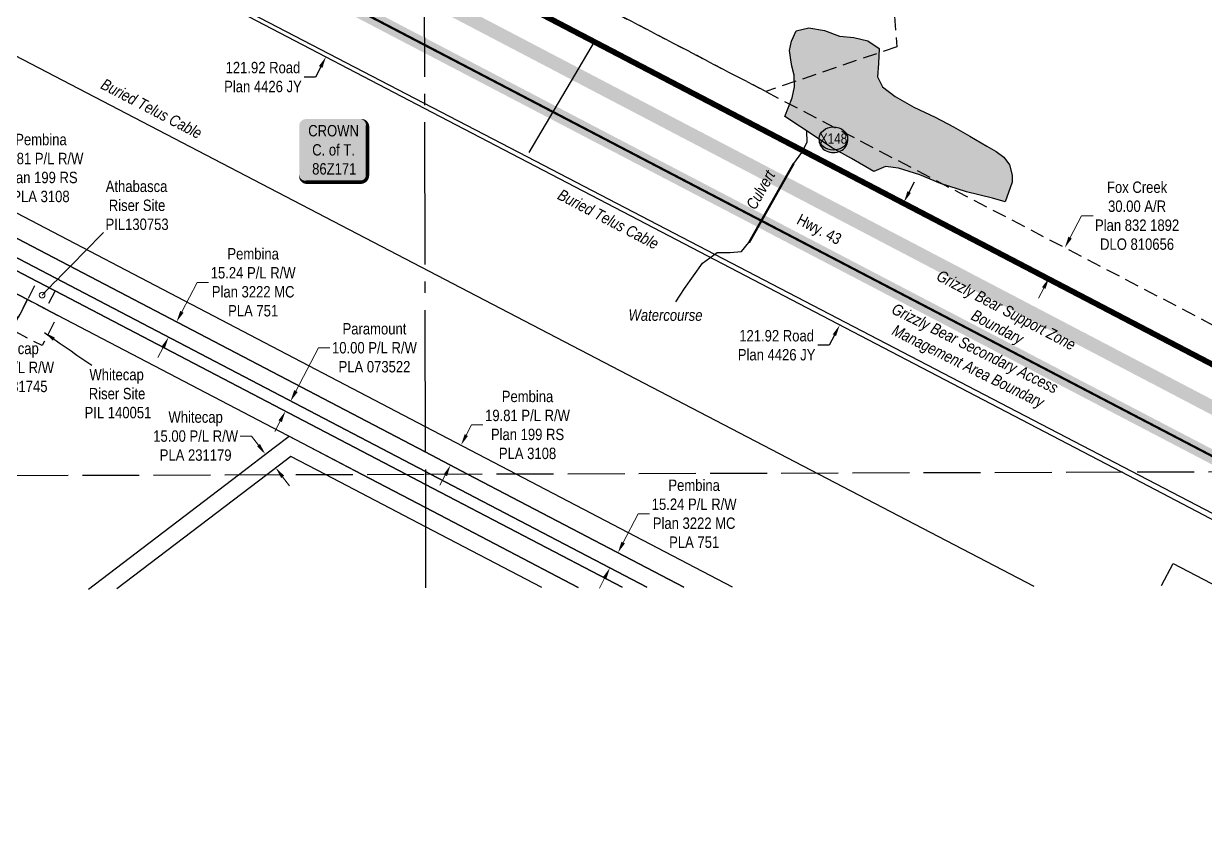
# Model space of a CAD drawing. Extents: x 507881 to 521259, y 6022177 to 6031356.
# Drawn here: x 510107 to 511145, y 6027664 to 6028384 of the extents above; entities that cross this region are included whole.
import ezdxf
from ezdxf.enums import TextEntityAlignment as Align

# ---------------------------------------------------------------- set-up
doc = ezdxf.new("R2010")
doc.units = 0
doc.header["$LTSCALE"] = 5
doc.header["$PDMODE"] = 3
doc.header["$PDSIZE"] = 30
for name, pattern in [('DASHDOT2', [12.7, 6.35, -3.175, 0, -3.175]), ('foc-ACCESSROAD', [3.75, 2.5, -1.25]), ('foc-QUARTERLINE', [33, 25, -3, 2, -3]), ('foc-UNSURVEYED', [12.5, 10, -2.5])]:
    doc.linetypes.add(name, pattern=pattern)
doc.layers.get('Defpoints').update_dxf_attribs({"color": 9})
for name, color, linetype, lineweight in [('AS-GENERAL', 48, 'Continuous', 18), ('C-RW-T', 13, 'Continuous', 9), ('C-WS-T', 13, 'Continuous', 9), ('F-AR-T', 190, 'Continuous', 9), ('F-RW-T', 190, 'Continuous', 9), ('F-WS-T', 190, 'Continuous', 9), ('T-TEXT', 48, 'Continuous', 18)]:
    doc.layers.add(name, color=color, linetype=linetype, lineweight=lineweight)
for name, color, linetype in [('AS-OWNER', 7, 'Continuous'), ('AS-ROADS', 254, 'Continuous'), ('AS-TELUS', 224, 'foc-TEL'), ('AS-WILDLIFE', 131, 'DASHDOT2'), ('C-RW', 13, 'Continuous'), ('C-WS', 13, 'foc-ACCESSROAD'), ('F-AR', 190, 'foc-ACCESSROAD'), ('F-RW', 190, 'Continuous'), ('F-WS', 190, 'foc-ACCESSROAD'), ('L-QSEC', 8, 'foc-QUARTERLINE'), ('L-TITLEDB', 4, 'Continuous'), ('L-TITLEDB-T', 4, 'Continuous'), ('L-USEC', 7, 'foc-UNSURVEYED'), ('P-CROSSINGS', 250, 'Continuous'), ('T-WATER', 160, 'Continuous'), ('T-WATER-H', 133, 'Continuous'), ('T-WATER-T', 170, 'Continuous')]:
    doc.layers.add(name, color=color, linetype=linetype)
doc.layers.add('P-PROPOSED-WL5', color=7, linetype='Continuous', true_color=0xbe647c)
doc.styles.add('240', font='ARIALN.TTF', dxfattribs={"height": 30})
doc.styles.add('80', font='ARIALN.TTF', dxfattribs={"height": 10})
doc.styles.add('80CG', font='ARIALN.TTF', dxfattribs={"height": 10})
doc.styles.add('80L', font='ARIALN.TTF', dxfattribs={"height": 10})
doc.styles.add('Crossing', font='ARIALN.TTF', dxfattribs={"height": 10})
doc.styles.add('foc-LtypeFont', font='ARIALN.TTF', dxfattribs={"height": 7.35})
doc.linetypes.add('foc-TEL', pattern='A,2,-1,["T",foc-LtypeFont,S=0.2,R=0,X=-0.425,Y=-0.75],-1.24,8', length=12.24)
doc.linetypes.add('foc-TOPO-flowdirection-NOLINE', pattern='A,0,[">",foc-LtypeFont,S=0.3,R=0,X=0,Y=-0.945],-20,[">",foc-LtypeFont,S=0.3,R=0,X=0,Y=-0.945],0', length=20)
doc.dimstyles.new('Compass 5 000', dxfattribs={"dimscale": 5, "dimtxt": 9, "dimasz": 2, "dimexe": 0.2, "dimexo": 0.0625, "dimgap": 0.5, "dimtad": 0, "dimtih": 1, "dimtoh": 1, "dimzin": 0, "dimdsep": 46, "dimtxsty": '80CG', "dimcen": 0.1, "dimse1": 1, "dimse2": 1, "dimclrd": 256, "dimclrt": 256, "dimaunit": 1, "dimadec": 4, "dimazin": 0, "dimtfac": 0.06, "dimtofl": 0, "dimtmove": 0, "dimatfit": 1, "dimfxl": 0.2, "dimtolj": 1, "dimtzin": 0, "dimlwd": -1, "dimarcsym": 0})

# ---------------------------------------------------------------- blocks, each defined once
blk = doc.blocks.new('*D1322')
at = {"layer": 'C-RW-T', "transparency": 16777216}
for p, q in [((510024.7, 6028136.3), (510020.9, 6028145.5)), ((510039.4, 6028101.2), (510047.4, 6028081.9)), ((510047.4, 6028081.9), (510057.4, 6028081.9))]:
    blk.add_line(p, q, dxfattribs=at)
for points in [[(510026.3, 6028136.9), (510023.2, 6028135.6), (510028.6, 6028127.1)], [(510040.9, 6028101.8), (510037.8, 6028100.6), (510035.5, 6028110.4)]]:
    blk.add_solid(points, dxfattribs=at)
at = {"layer": 'Defpoints', "color": 0, "transparency": 16777216}
for p in [(509989.1, 6028110.6), (510035.5, 6028110.4), (509996, 6028094)]:
    blk.add_point(p, dxfattribs=at)
at = {"layer": 'C-RW-T', "transparency": 16777216, "insert": (510096.5, 6028081.9), "char_height": 10, "attachment_point": 5, "style": '80CG'}
blk.add_mtext('\\A1;Whitecap\\P18.00 P/L R/W\\PPLA 131745', dxfattribs=at)
blk = doc.blocks.new('*D1335')
at = {"layer": 'Defpoints', "color": 0, "transparency": 16777216}
for p in [(510589.3, 6028412.8), (510575.4, 6028386.3), (511021.3, 6028187.1)]:
    blk.add_point(p, dxfattribs=at)
at = {"layer": 'F-AR-T', "transparency": 16777216}
for p, q in [((511025.9, 6028196), (511036, 6028215.2)), ((511036, 6028215.2), (511046, 6028215.2)), ((511002.8, 6028151.7), (510998.1, 6028142.8))]:
    blk.add_line(p, q, dxfattribs=at)
for points in [[(511024.4, 6028196.8), (511027.4, 6028195.2), (511021.3, 6028187.1)], [(511001.3, 6028152.5), (511004.2, 6028150.9), (511007.4, 6028160.6)]]:
    blk.add_solid(points, dxfattribs=at)
at = {"layer": 'F-AR-T', "transparency": 16777216, "insert": (511084.7, 6028215.2), "char_height": 10, "attachment_point": 5, "style": '80CG'}
blk.add_mtext('\\A1;Fox Creek\\P30.00 A/R\\PPlan 832 1892\\PDLO 810656', dxfattribs=at)
blk = doc.blocks.new('*D1336')
at = {"layer": 'Defpoints', "color": 0, "transparency": 16777216}
for p in [(510479.9, 6028019.5), (510491.1, 6028013.7), (510470.7, 6028002)]:
    blk.add_point(p, dxfattribs=at)
at = {"layer": 'F-RW-T', "transparency": 16777216}
for p, q in [((510495.7, 6028022.5), (510500.4, 6028031.4)), ((510500.4, 6028031.4), (510510.4, 6028031.4)), ((510477.3, 6027987.3), (510472.6, 6027978.4))]:
    blk.add_line(p, q, dxfattribs=at)
for points in [[(510494.3, 6028023.3), (510497.2, 6028021.8), (510491.1, 6028013.7)], [(510475.8, 6027988), (510478.8, 6027986.5), (510481.9, 6027996.1)]]:
    blk.add_solid(points, dxfattribs=at)
at = {"layer": 'F-RW-T', "transparency": 16777216, "insert": (510549.5, 6028031.4), "char_height": 10, "attachment_point": 5, "style": '80CG'}
blk.add_mtext('\\A1;Pembina\\P19.81 P/L R/W\\PPlan 199 RS\\PPLA 3108', dxfattribs=at)
blk = doc.blocks.new('*D1337')
at = {"layer": 'Defpoints', "color": 0, "transparency": 16777216}
for p in [(510042.2, 6028248.5), (510033, 6028230.9), (510063, 6028237.6)]:
    blk.add_point(p, dxfattribs=at)
at = {"layer": 'F-RW-T', "transparency": 16777216}
for p, q in [((510067.6, 6028246.5), (510073.2, 6028257.1)), ((510073.2, 6028257.1), (510083.2, 6028257.1)), ((510049.2, 6028211.2), (510044.5, 6028202.3))]:
    blk.add_line(p, q, dxfattribs=at)
for points in [[(510066.1, 6028247.2), (510069.1, 6028245.7), (510063, 6028237.6)], [(510047.7, 6028212), (510050.7, 6028210.4), (510053.8, 6028220)]]:
    blk.add_solid(points, dxfattribs=at)
at = {"layer": 'F-RW-T', "transparency": 16777216, "insert": (510122.3, 6028257.1), "char_height": 10, "attachment_point": 5, "style": '80CG'}
blk.add_mtext('\\A1;Pembina\\P19.81 P/L R/W\\PPlan 199 RS\\PPLA 3108', dxfattribs=at)
blk = doc.blocks.new('*D1339')
at = {"layer": 'Defpoints', "color": 0, "transparency": 16777216}
for p in [(510601.2, 6027933.7), (510594.1, 6027920.2), (510628.9, 6027919.3)]:
    blk.add_point(p, dxfattribs=at)
at = {"layer": 'F-RW-T', "transparency": 16777216}
for p, q in [((510633.5, 6027928.1), (510646.7, 6027953.4)), ((510646.7, 6027953.4), (510656.7, 6027953.4)), ((510617.2, 6027896.9), (510612.6, 6027888))]:
    blk.add_line(p, q, dxfattribs=at)
for points in [[(510632, 6027928.9), (510635, 6027927.3), (510628.9, 6027919.3)], [(510615.7, 6027897.7), (510618.7, 6027896.1), (510621.8, 6027905.8)]]:
    blk.add_solid(points, dxfattribs=at)
at = {"layer": 'F-RW-T', "transparency": 16777216, "insert": (510695.8, 6027953.4), "char_height": 10, "attachment_point": 5, "style": '80CG'}
blk.add_mtext('\\A1;Pembina\\P15.24 P/L R/W\\PPlan 3222 MC\\PPLA 751', dxfattribs=at)
blk = doc.blocks.new('*D1340')
at = {"layer": 'Defpoints', "color": 0, "transparency": 16777216}
for p in [(510241.3, 6028122), (510262.1, 6028111.1), (510255.1, 6028097.6)]:
    blk.add_point(p, dxfattribs=at)
at = {"layer": 'F-RW-T', "transparency": 16777216}
for p, q in [((510246, 6028130.8), (510259.5, 6028156.7)), ((510259.5, 6028156.7), (510269.5, 6028156.7)), ((510229.6, 6028099.6), (510225, 6028090.7))]:
    blk.add_line(p, q, dxfattribs=at)
for points in [[(510244.5, 6028131.6), (510247.5, 6028130), (510241.3, 6028122)], [(510228.2, 6028100.4), (510231.1, 6028098.8), (510234.3, 6028108.5)]]:
    blk.add_solid(points, dxfattribs=at)
at = {"layer": 'F-RW-T', "transparency": 16777216, "insert": (510308.6, 6028156.7), "char_height": 10, "attachment_point": 5, "style": '80CG'}
blk.add_mtext('\\A1;Pembina\\P15.24 P/L R/W\\PPlan 3222 MC\\PPLA 751', dxfattribs=at)
blk = doc.blocks.new('*D1342')
at = {"layer": 'Defpoints', "color": 0, "transparency": 16777216}
for p in [(510341.5, 6028052.4), (510356.7, 6028044.4), (510352.1, 6028035.6)]:
    blk.add_point(p, dxfattribs=at)
at = {"layer": 'F-RW-T', "transparency": 16777216}
for p, q in [((510346.2, 6028061.2), (510366, 6028099.2)), ((510366, 6028099.2), (510376, 6028099.2)), ((510332.3, 6028034.7), (510327.6, 6028025.8))]:
    blk.add_line(p, q, dxfattribs=at)
for points in [[(510344.7, 6028062), (510347.7, 6028060.4), (510341.5, 6028052.4)], [(510330.8, 6028035.4), (510333.8, 6028033.9), (510336.9, 6028043.5)]]:
    blk.add_solid(points, dxfattribs=at)
at = {"layer": 'F-RW-T', "transparency": 16777216, "insert": (510415.1, 6028099.2), "char_height": 10, "attachment_point": 5, "style": '80CG'}
blk.add_mtext('\\A1;Paramount\\P10.00 P/L R/W\\PPLA 073522', dxfattribs=at)
blk = doc.blocks.new('*D1343')
at = {"layer": 'Defpoints', "color": 0, "transparency": 16777216}
for p in [(510821.9, 6028257.5), (510765.5, 6028149.5), (510823.6, 6028119.2)]:
    blk.add_point(p, dxfattribs=at)
at = {"layer": 'L-TITLEDB-T', "transparency": 16777216}
for p, q in [((510884.6, 6028236), (510889.2, 6028244.9)), ((510818.9, 6028110.3), (510814.3, 6028101.4)), ((510814.3, 6028101.4), (510804.3, 6028101.4))]:
    blk.add_line(p, q, dxfattribs=at)
for points in [[(510883.1, 6028236.8), (510886.1, 6028235.2), (510880, 6028227.2)], [(510817.5, 6028111.1), (510820.4, 6028109.5), (510823.6, 6028119.2)]]:
    blk.add_solid(points, dxfattribs=at)
at = {"layer": 'L-TITLEDB-T', "transparency": 16777216, "insert": (510768.2, 6028101.4), "char_height": 10, "attachment_point": 5, "style": '80CG'}
blk.add_mtext('\\A1;121.92 Road\\PPlan 4426 JY', dxfattribs=at)
blk = doc.blocks.new('*D1344')
at = {"layer": 'Defpoints', "color": 0, "transparency": 16777216}
for p in [(510414.2, 6028470.5), (510357.7, 6028362.5), (510372.5, 6028354.8)]:
    blk.add_point(p, dxfattribs=at)
at = {"layer": 'L-TITLEDB-T', "transparency": 16777216}
for p, q in [((510433.6, 6028471.6), (510438.2, 6028480.5)), ((510367.9, 6028345.9), (510363.3, 6028337)), ((510363.3, 6028337), (510353.3, 6028337))]:
    blk.add_line(p, q, dxfattribs=at)
for points in [[(510432.1, 6028472.4), (510435.1, 6028470.8), (510429, 6028462.8)], [(510366.4, 6028346.7), (510369.4, 6028345.1), (510372.5, 6028354.8)]]:
    blk.add_solid(points, dxfattribs=at)
at = {"layer": 'L-TITLEDB-T', "transparency": 16777216, "insert": (510317.2, 6028337), "char_height": 10, "attachment_point": 5, "style": '80CG'}
blk.add_mtext('\\A1;121.92 Road\\PPlan 4426 JY', dxfattribs=at)
blk = doc.blocks.new('*D1346')
at = {"layer": 'Defpoints', "color": 0, "transparency": 16777216}
for p in [(509938.7, 6028251.8), (510167, 6028132.4), (510158.7, 6028116.4)]:
    blk.add_point(p, dxfattribs=at)
at = {"layer": 'F-RW-T', "transparency": 16777216}
for p, q in [((509943.4, 6028260.6), (509969.2, 6028310.1)), ((509969.2, 6028310.1), (509979.2, 6028310.1)), ((509925.7, 6028227), (509921.1, 6028218.1))]:
    blk.add_line(p, q, dxfattribs=at)
for points in [[(509941.9, 6028261.4), (509944.8, 6028259.9), (509938.7, 6028251.8)], [(509924.3, 6028227.7), (509927.2, 6028226.2), (509930.4, 6028235.8)]]:
    blk.add_solid(points, dxfattribs=at)
at = {"layer": 'F-RW-T', "transparency": 16777216, "insert": (510018.3, 6028310.1), "char_height": 10, "attachment_point": 5, "style": '80CG'}
blk.add_mtext('\\A1;Athabasca\\P18.00 P/L R/W\\PPLA 130059', dxfattribs=at)
blk = doc.blocks.new('*D1350')
at = {"layer": 'C-RW-T', "transparency": 16777216}
for p, q in [((510307.2, 6028021.6), (510297.2, 6028021.6)), ((510313.3, 6028013.7), (510307.2, 6028021.6)), ((510334.5, 6027985.9), (510340.6, 6027977.9))]:
    blk.add_line(p, q, dxfattribs=at)
for points in [[(510314.6, 6028014.7), (510312, 6028012.7), (510319.3, 6028005.7)], [(510335.8, 6027986.9), (510333.2, 6027984.8), (510328.4, 6027993.8)]]:
    blk.add_solid(points, dxfattribs=at)
at = {"layer": 'Defpoints', "color": 0, "transparency": 16777216}
for p in [(510319.3, 6028005.7), (510290.6, 6027983.8), (510299.7, 6027971.9)]:
    blk.add_point(p, dxfattribs=at)
at = {"layer": 'C-RW-T', "transparency": 16777216, "insert": (510258.1, 6028021.6), "char_height": 10, "attachment_point": 5, "style": '80CG'}
blk.add_mtext('\\A1;Whitecap\\P15.00 P/L R/W\\PPLA 231179', dxfattribs=at)
blk = doc.blocks.new('*U1400')
h = blk.add_hatch(color=255)
edge = h.paths.add_edge_path()
edge.add_line((-24, -28.5), (24, -28.5))
edge.add_arc((24, -22.5), 6, 270, 360)
edge.add_line((30, -22.5), (30, 21))
edge.add_arc((24, 21), 6, 0, 90)
edge.add_line((24, 27), (-24, 27))
edge.add_arc((-24, 21), 6, 90, 180)
edge.add_line((-30, 21), (-30, -22.5))
edge.add_arc((-24, -22.5), 6, 180, 270)
at = {"color": 14, "flags": 128}
blk.add_lwpolyline([(-24, -28.5, 3, 3, 0), (24, -28.5, 3, 3, 0.414214), (30, -22.5, 3, 3, 0), (30, 21, 3, 0, 0.414214), (24, 27, 0, 0, 0), (-24, 27, 0, 0, 0.414214), (-30, 21, 0, 0, 0), (-30, -22.5, 0, 3, 0.414214)], format="xyseb", close=True, dxfattribs=at)
at = {"color": 14, "style": '80'}
blk.add_attdef('ENTER_TEXT_001', (-26.8, -4.9), '', height=10, dxfattribs=at)
blk = doc.blocks.new('xing2')
h = blk.add_hatch(color=50)
h.dxf.hatch_style = 1
edge = h.paths.add_edge_path()
edge.add_ellipse((0, 0), major_axis=(-12.5, 0), ratio=0.816297, start_angle=0, end_angle=360)
h = blk.add_hatch(color=250)
h.dxf.hatch_style = 1
edge = h.paths.add_edge_path()
edge.add_ellipse((0, -2), major_axis=(-12.5, 0), ratio=0.816297, start_angle=0, end_angle=180)
edge.add_line((12.5, -2), (12.5, 0))
edge.add_ellipse((0, 0), major_axis=(-12.5, 0), ratio=0.816297, start_angle=0, end_angle=180, ccw=False)
edge.add_line((-12.5, 0), (-12.5, -2))
at = {"color": 250}
blk.add_ellipse((0, 0), major_axis=(-12.5, 0), ratio=0.816297, dxfattribs=at)
blk.add_ellipse((0, -2), major_axis=(-12.5, 0), ratio=0.816297, start_param=0, end_param=3.141593, dxfattribs=at)
at = {"color": 250, "style": 'Crossing'}
blk.add_attdef('CROSSING', text='', height=9, dxfattribs=at).set_placement((0.1, 0), align=Align.MIDDLE_CENTER)
at = {"color": 250, "style": 'Crossing', "flags": 1}
for tag, p in [('OWNER', (0.1, -12.5)), ('DESCRIPTION', (0.1, -25.8)), ('LOCATION', (0.1, -39.3)), ('DWG_REF', (0.1, -52.8))]:
    blk.add_attdef(tag, text='', height=9, dxfattribs=at).set_placement(p, align=Align.MIDDLE_CENTER)

msp = doc.modelspace()

# ---------------------------------------------------------------- hatches: boundary and pattern name
at = {"layer": 'T-WATER-H'}
h = msp.add_hatch(color=256, dxfattribs=at)
h.dxf.hatch_style = 1
h.paths.add_polyline_path([(510968.868, 6028227.571), (510957.768, 6028230.565), (510934.935, 6028236.261), (510912.111, 6028243.479), (510893.86, 6028251.185), (510875.092, 6028256.861), (510863.923, 6028258.437), (510853.548, 6028254.09), (510834.047, 6028265.426), (510816.308, 6028275.017), (510800.389, 6028286.043), (510788.336, 6028293.952), (510775.424, 6028302.523), (510781.924, 6028318.768), (510784.003, 6028328.412), (510783.545, 6028338.575), (510781.553, 6028346.712), (510780.565, 6028352.306), (510779.59, 6028360.439), (510781.154, 6028368.561), (510785.263, 6028377.686), (510796.451, 6028380.174), (510810.158, 6028378.078), (510823.34, 6028372.936), (510836.035, 6028371.86), (510848.212, 6028368.755), (510858.339, 6028362.104), (510857.765, 6028348.897), (510856.692, 6028337.218), (510861.221, 6028328.559), (510872.355, 6028319.871), (510888.566, 6028310.65), (510907.319, 6028301.926), (510923.532, 6028293.214), (510937.716, 6028285.019), (510952.914, 6028276.312), (510961.018, 6028271.701), (510967.597, 6028266.59), (510972.645, 6028259.962), (510975.14, 6028250.806), (510975.11, 6028244.709)])

# ---------------------------------------------------------------- linework, layer by layer
at = {"layer": 'AS-GENERAL', "const_width": 2, "flags": 128}
msp.add_lwpolyline([(510783.246, 6028261.144), (510743.956, 6028191.569)], dxfattribs=at)
at = {"layer": 'AS-ROADS', "const_width": 11.994, "flags": 128}
for points in [[(512981.297, 6027092.85), (512389.708, 6027397.949), (509542.538, 6028889.171), (509222.845, 6029059.574), (508734.761, 6029313.323)], [(512881.705, 6027091.685), (512371.514, 6027365.123), (509203.316, 6029021.449), (508734.851, 6029266.342)]]:
    msp.add_lwpolyline(points, dxfattribs=at)
at = {"layer": 'AS-TELUS', "flags": 128}
for points in [[(508734.96, 6029210.017), (508768.974, 6029192.46), (509346.679, 6028892.143), (510548.876, 6028267.224)], [(509338.098, 6028688.993), (509379.256, 6028751.359), (509482.251, 6028689.388), (509583.268, 6028628.608), (509679.595, 6028574.959), (510994.08, 6027889.94)], [(510550.967, 6028270.766), (510609.192, 6028369.37), (511268.697, 6028021.927), (511902.968, 6028481.667), (511997.785, 6028480.347), (512040.541, 6028451.383), (512039.876, 6028232.496), (512065.74, 6028231.759), (512064.872, 6028166.645), (512116.768, 6028114.508), (512233.981, 6027832.144), (512313.962, 6027707.187), (512442.985, 6027639.714), (512441.028, 6027615.233), (512466.851, 6027602.185), (512430.49, 6027542.482), (512451.268, 6027501.815)], [(510548.876, 6028267.224), (511696.069, 6027669.973)]]:
    msp.add_lwpolyline(points, dxfattribs=at)
at = {"layer": 'AS-WILDLIFE', "const_width": 2, "flags": 128}
msp.add_lwpolyline([(509250.945, 6028999.999), (509300, 6028974.23), (509351.863, 6028946.985), (509377.028, 6028933.765), (509572.592, 6028830.367), (509572.592, 6028830.367), (509886.747, 6028664.268), (510348.188, 6028423.235), (511236.993, 6027958.969), (511644.763, 6027747.316), (512133.745, 6027493.509), (512772.226, 6027151.862), (512881.131, 6027091.745)], dxfattribs=at)
at = {"layer": 'C-RW'}
for points in [[(509978.437, 6027886.71), (509936.825, 6027986.509), (509900.478, 6028073.689), (509917.097, 6028080.611), (509933.97, 6028087.639), (510089.7, 6028152.505), (510110.529, 6028141.611), (510103.62, 6028128.402), (510102.229, 6028125.743), (510088.934, 6028132.691), (509940.897, 6028071.025), (509924.025, 6028063.997), (509956.308, 6027986.571), (509997.919, 6027886.772)], [(510164.135, 6027887.3), (510295.663, 6027987.656), (510326.907, 6028011.499), (510340.072, 6028021.543), (510404.183, 6027988.008), (510459.874, 6027958.879), (510594.102, 6027888.668)], [(510561.927, 6027888.565), (510459.913, 6027941.927), (510372.012, 6027987.903), (510341.57, 6028003.829), (510320.483, 6027987.736), (510188.954, 6027887.379)]]:
    msp.add_lwpolyline(points, dxfattribs=at)
at = {"layer": 'C-WS', "flags": 128}
msp.add_lwpolyline([(510126.483, 6028133.265), (510137.119, 6028127.702), (510123.211, 6028101.116), (510096.622, 6028115.024), (510102.229, 6028125.743), (510103.62, 6028128.402), (510110.529, 6028141.611), (510126.483, 6028133.265)], close=True, dxfattribs=at)
at = {"layer": 'F-AR', "flags": 128}
msp.add_lwpolyline([(509623.634, 6028917.61), (509632.012, 6028913.235), (509634.392, 6028917.787), (509633.43, 6028943.948), (509632.964, 6028955.214), (509630.917, 6028958.457), (509630.519, 6029015.571), (509636.357, 6029015.582), (509662.654, 6029015.636), (509662.852, 6028929.34), (509662.928, 6028897.087), (509666.77, 6028895.079), (509815.473, 6028817.393), (509866.925, 6028790.476), (509991.404, 6028725.361), (510009.184, 6028716.061), (510024.082, 6028708.266), (510057.671, 6028690.695), (510251.445, 6028589.329), (510458.681, 6028481.058), (510700.482, 6028354.729), (510719.903, 6028344.584), (510934.017, 6028232.749), (511224.096, 6028081.249), (511260.787, 6028062.066), (511290.985, 6028046.276), (511291.944, 6028045.774), (511296.91, 6028043.178), (511396.391, 6027991.155), (511901.392, 6027727.088), (512083.146, 6027632.913), (512205.325, 6027569.608), (512191.451, 6027543.028), (512083.236, 6027599.097), (511888.222, 6027700.143), (511697.417, 6027799.933), (511332.082, 6027990.956), (511291.068, 6028012.401), (511269.555, 6028023.649), (511264.59, 6028026.246), (511260.87, 6028028.192), (511211.456, 6028054.026), (510869.647, 6028232.543), (510705.535, 6028318.268), (510700.562, 6028320.864), (510458.759, 6028447.19), (510238.561, 6028562.232), (510057.745, 6028656.815), (510012.501, 6028680.487), (510007.024, 6028683.351), (509997.602, 6028688.28), (509979.822, 6028697.581), (509815.554, 6028783.516), (509802.644, 6028790.275), (509780.361, 6028801.929), (509666.842, 6028861.217), (509663.006, 6028863.221), (509636.65, 6028876.984), (509618.117, 6028886.661), (509609.292, 6028891.269), (509607.316, 6028892.301), (509500.311, 6028948.176), (509494.995, 6028950.952), (509267.818, 6029069.59), (509251.766, 6029077.91), (509228.184, 6029089.917), (509224.723, 6029091.679), (509217.01, 6029095.767), (509214.092, 6029097.313), (509208.432, 6029100.313), (509202.974, 6029103.206), (509196.788, 6029106.485), (509183.532, 6029113.512), (509165.751, 6029122.936), (509157.039, 6029127.555), (509162.168, 6029137.287), (509166.274, 6029145.073), (509168.118, 6029148.572), (509171.031, 6029154.09), (509184.052, 6029178.729), (509195.203, 6029200.231), (509200.864, 6029211.056), (509204.579, 6029218.132), (509207.821, 6029224.303), (509211.184, 6029230.718), (509214.755, 6029237.522), (509220.481, 6029248.431), (509256.655, 6029317.349), (509257.334, 6029318.664), (509317.93, 6029435.95), (509326.313, 6029452.192), (509409.351, 6029612.929), (509406.308, 6029614.502), (509401.396, 6029617.07), (509383.889, 6029626.048), (509394.886, 6029647.381), (509397.625, 6029652.7), (509407.862, 6029647.418), (509431.821, 6029634.945), (509449.765, 6029625.834), (509444.098, 6029614.861), (509353.348, 6029439.179), (509352.887, 6029438.286), (509344.96, 6029422.942), (509344.625, 6029422.293), (509283.899, 6029304.741), (509241.316, 6029223.606), (509234.394, 6029210.412), (509227.429, 6029197.148), (509221.766, 6029186.359), (509210.92, 6029165.695), (509197.541, 6029140.204), (509210.834, 6029133.248), (509239.018, 6029118.501), (509265.696, 6029104.544), (509282.187, 6029095.912), (509500.004, 6028982.165), (509621.21, 6028918.875), (509623.634, 6028917.61)], close=True, dxfattribs=at)
at = {"layer": 'F-RW'}
for points in [[(510632.719, 6027888.791), (510459.828, 6027979.222), (510442.793, 6027988.133), (510134.827, 6028149.213), (510118.872, 6028157.557), (509893.325, 6028275.546), (509890.259, 6028277.148), (509874.925, 6028284.74), (509865.9, 6028289.881), (509868.478, 6028299.795), (509872.415, 6028314.922), (509877.535, 6028334.592), (509920.873, 6028501.098), (509932.557, 6028506.286), (509886.652, 6028329.824), (509881.534, 6028310.152), (509877.598, 6028295.02), (509892.835, 6028287.05), (510459.802, 6027990.506), (510464.209, 6027988.203), (510654.128, 6027888.859)], [(510686.805, 6027888.963), (510496.875, 6027988.304), (510459.762, 6028007.716), (509896.772, 6028302.181), (509881.534, 6028310.152), (509872.415, 6028314.922), (509783.682, 6028361.333), (509792.853, 6028378.883), (509877.535, 6028334.592), (509886.652, 6028329.824), (509901.889, 6028321.853), (510459.711, 6028030.093), (510539.353, 6027988.436), (510729.28, 6027889.098)], [(510654.128, 6027888.859), (510464.209, 6027988.203), (510459.802, 6027990.506), (509892.835, 6028287.05), (509877.598, 6028295.02), (509868.478, 6028299.795), (509822.586, 6028323.795), (509776.629, 6028347.833), (509783.682, 6028361.333), (509872.415, 6028314.922), (509881.534, 6028310.152), (509896.772, 6028302.181), (510459.762, 6028007.716), (510496.875, 6027988.304), (510686.805, 6027888.963)], [(509893.325, 6028275.546), (510118.872, 6028157.556), (510134.827, 6028149.212), (510442.793, 6027988.134), (510459.828, 6027979.222), (510632.716, 6027888.791)], [(510594.102, 6027888.668), (510459.874, 6027958.879), (510404.183, 6027988.008), (510137.118, 6028127.698), (510126.483, 6028133.262), (510110.528, 6028141.608), (510089.699, 6028152.5)]]:
    msp.add_lwpolyline(points, dxfattribs=at)
at = {"layer": 'F-WS'}
msp.add_lwpolyline([(510873.652, 6028363.612), (510758.662, 6028324.338), (510544.514, 6028436.213), (510542.778, 6028638.611), (510853.12, 6028652.435), (510873.652, 6028363.612)], close=True, dxfattribs=at)
at = {"layer": 'F-WS', "flags": 128}
msp.add_lwpolyline([(510134.827, 6028149.213), (510126.483, 6028133.264), (510110.529, 6028141.61), (510118.872, 6028157.557), (510134.827, 6028149.213)], close=True, dxfattribs=at)
at = {"layer": 'L-QSEC', "flags": 128}
for points in [[(510457.97, 6028792.353), (510459.807, 6027988.189)], [(510459.807, 6027988.189), (510460.035, 6027888.241)]]:
    msp.add_lwpolyline(points, dxfattribs=at)
at = {"layer": 'L-TITLEDB'}
for points in [[(510057.746, 6028656.816), (510238.561, 6028562.234), (510458.759, 6028447.193), (510700.563, 6028320.864), (510705.536, 6028318.269), (510869.648, 6028232.543), (511211.457, 6028054.027)], [(511155.016, 6027946.04), (511070.615, 6027990.117), (510647.193, 6028211.269), (510459.073, 6028309.549), (510305.48, 6028389.792), (510182.393, 6028454.102), (510058.048, 6028519.148)]]:
    msp.add_lwpolyline(points, dxfattribs=at)
at = {"layer": 'L-TITLEDB', "flags": 128}
msp.add_lwpolyline([(511106.116, 6027890.296), (511116.239, 6027909.674), (511644.991, 6027633.528), (511668.056, 6027677.858), (511798.256, 6027610.137), (511704.235, 6027515.534), (511614.985, 6027425.834), (511161.822, 6027662.861)], dxfattribs=at)
at = {"layer": 'L-USEC'}
for p, q in [((510459.807, 6027988.189), (511260.962, 6027990.734)), ((509658.642, 6027985.638), (510459.807, 6027988.189))]:
    msp.add_line(p, q, dxfattribs=at)
at = {"layer": 'P-PROPOSED-WL5', "const_width": 4.997, "flags": 128}
msp.add_lwpolyline([(511210.994, 6028053.142), (510869.185, 6028231.657), (510705.073, 6028317.383), (510700.1, 6028319.978), (510458.296, 6028446.308), (510238.099, 6028561.348), (510057.283, 6028655.93), (510012.038, 6028679.602), (510006.561, 6028682.466), (509997.139, 6028687.395), (509979.359, 6028696.696), (509815.092, 6028782.632), (509802.18, 6028789.389), (509779.897, 6028801.043), (509250.417, 6029077.486), (509265.274, 6029105.893), (509297.552, 6029089.016), (509310.083, 6029112.935), (509209.573, 6029165.269), (509210.021, 6029166.131)], dxfattribs=at)
at = {"layer": 'T-WATER'}
msp.add_lwpolyline([(510968.868, 6028227.571), (510957.768, 6028230.565), (510934.935, 6028236.261), (510912.111, 6028243.479), (510893.86, 6028251.185), (510875.092, 6028256.861), (510863.923, 6028258.437), (510853.548, 6028254.09), (510834.047, 6028265.426), (510816.308, 6028275.017), (510800.389, 6028286.043), (510788.336, 6028293.952), (510775.424, 6028302.523), (510781.924, 6028318.768), (510784.003, 6028328.412), (510783.545, 6028338.575), (510781.553, 6028346.712), (510780.565, 6028352.306), (510779.59, 6028360.439), (510781.154, 6028368.561), (510785.263, 6028377.686), (510796.451, 6028380.174), (510810.158, 6028378.078), (510823.34, 6028372.936), (510836.035, 6028371.86), (510848.212, 6028368.755), (510858.339, 6028362.104), (510857.765, 6028348.897), (510856.692, 6028337.218), (510861.221, 6028328.559), (510872.355, 6028319.871), (510888.566, 6028310.65), (510907.319, 6028301.926), (510923.532, 6028293.214), (510937.716, 6028285.019), (510952.914, 6028276.312), (510961.018, 6028271.701), (510967.597, 6028266.59), (510972.645, 6028259.962), (510975.14, 6028250.806), (510975.11, 6028244.709), (510968.868, 6028227.571)], close=True, dxfattribs=at)
at = {"layer": 'T-WATER', "flags": 128}
msp.add_lwpolyline([(510679.577, 6028139.598), (510687.432, 6028151.166), (510703.141, 6028173.475), (510715.956, 6028182.977), (510727.531, 6028182.977), (510737.294, 6028183.767), (510743.956, 6028191.569), (510783.246, 6028261.144), (510790.297, 6028270.694), (510795.089, 6028279.873), (510794.69, 6028289.451), (510794.594, 6028289.845)], dxfattribs=at)
at = {"layer": 'T-WATER', "linetype": 'foc-TOPO-flowdirection-NOLINE', "flags": 128}
msp.add_lwpolyline([(510679.577, 6028139.598), (510687.432, 6028151.166), (510703.141, 6028173.475), (510715.956, 6028182.977), (510727.531, 6028182.977), (510737.294, 6028183.767), (510743.956, 6028191.569), (510783.246, 6028261.144), (510790.297, 6028270.694), (510795.089, 6028279.873), (510794.69, 6028289.451), (510794.594, 6028289.845)], dxfattribs=at)

# ---------------------------------------------------------------- block references
at = {"layer": 'AS-OWNER', "color": 6}
ref = msp.add_blockref('*U1400', (510378.991, 6028273.161), dxfattribs=dict(at, xscale=0.9994626999999787, yscale=0.9994626999999787, zscale=0.9994626999999787))
ref.add_attrib('ENTER_TEXT_001', 'CROWN', (510356.943, 6028284.927), dxfattribs={"layer": '0', "color": 14, "height": 9.9946, "style": '80'})
ref.add_attrib('ENTER_TEXT_002', 'C. of T.', (510360.437, 6028268.092), dxfattribs={"layer": '0', "color": 14, "height": 9.9946, "style": '80'})
ref.add_attrib('ENTER_TEXT_003', '86Z171', (510360.406, 6028251.393), dxfattribs={"layer": '0', "color": 14, "height": 9.9946, "style": '80'})
at = {"layer": 'P-CROSSINGS', "color": 2, "xscale": 0.999461, "yscale": 0.999461, "zscale": 0.999461}
msp.add_blockref('xing2', (510818.068, 6028283.006), dxfattribs=at).add_auto_attribs({'CROSSING': 'X148'})

# ---------------------------------------------------------------- texts
at = {"layer": 'AS-TELUS', "char_height": 9.99464, "attachment_point": 1, "rotation": 332.474567, "style": '80L'}
for insert in [(510177.131, 6028337.005), (510578.192, 6028239.856)]:
    msp.add_mtext_dynamic_manual_height_columns('\\pi1.5755;{\\fArial Narrow|b0|i1|c0|p34;Buried Telus Cable}', width=99.73639, gutter_width=49.973, heights=[0], dxfattribs=dict(at, insert=insert))
at = {"layer": 'AS-WILDLIFE', "char_height": 10, "attachment_point": 5, "style": '240'}
for s, width, insert, rotation in [('{\\fArial Narrow|b0|i1|c0|p34;Grizzly Bear Support Zone\\PBoundary}', 134.81351, (510965.263, 6028123.616), 332.378766), ('{\\fArial Narrow|b0|i1|c0|p34;Grizzly Bear Secondary Access\\P Management Area Boundary}', 160.53656, (510938.037, 6028089.944), 333.660053)]:
    msp.add_mtext_dynamic_manual_height_columns(s, width=width, gutter_width=45, heights=[0], dxfattribs=dict(at, insert=insert, rotation=rotation))
at = {"layer": 'C-WS-T', "insert": (510160.546, 6028080.631), "char_height": 10, "attachment_point": 1, "style": '80L'}
msp.add_mtext_dynamic_manual_height_columns('\\pi4.2894;Whitecap\\P\\pi3.7164;Riser Site\\P\\pi0.05;PIL 140051', width=55.70709, gutter_width=49.973, heights=[0], dxfattribs=at)
at = {"layer": 'F-WS-T', "insert": (510178.486, 6028246.051), "char_height": 10, "attachment_point": 1, "style": '80L'}
msp.add_mtext_dynamic_manual_height_columns('\\pi0.67074;Athabasca\\P\\pi3.3515;Riser Site\\P\\pi0.48997;PIL130753', width=54.97722, gutter_width=49.973, heights=[0], dxfattribs=at)
at = {"layer": 'L-TITLEDB-T', "insert": (510789.693, 6028217.424), "char_height": 10, "attachment_point": 1, "rotation": 332.378766, "style": '80L'}
msp.add_mtext_dynamic_manual_height_columns('Hwy. 43', width=73.7155, gutter_width=47.474, heights=[0], dxfattribs=at)
at = {"layer": 'T-TEXT', "insert": (510740.823, 6028224.627), "char_height": 10, "attachment_point": 1, "rotation": 60.545903, "style": '80L'}
msp.add_mtext_dynamic_manual_height_columns('{\\fArial Narrow|b0|i1|c0|p34;Culvert}', width=36.80594, gutter_width=49.973, heights=[0], dxfattribs=at)
at = {"layer": 'T-WATER-T', "insert": (510637.423, 6028132.899), "char_height": 10, "attachment_point": 1, "style": '80L'}
msp.add_mtext_dynamic_manual_height_columns('\\pi0.76623;{\\fArial Narrow|b0|i1|c0|p34;Watercourse}', width=64.75211, gutter_width=49.973, heights=[0], dxfattribs=at)

# ---------------------------------------------------------------- dimensions: what is measured, and where the dimension line sits
at = {"layer": 'C-RW-T', "color": 3}
for base, p1, p2, angle, text, picture, middle in [((510035.507, 6028110.436), (509989.076, 6028110.592), (509995.997, 6028093.977), 292.614782, 'Whitecap\\P18.00 P/L R/W\\PPLA 131745', '*D1322', (510096.481, 6028081.899)), ((510319.343, 6028005.723), (510299.683, 6027971.866), (510290.589, 6027983.784), 127.343579, 'Whitecap\\P15.00 P/L R/W\\PPLA 231179', '*D1350', (510258.125, 6028021.624))]:
    dim = msp.add_linear_dim(base=base, p1=p1, p2=p2, angle=angle, text=text, dimstyle='Compass 5 000', dxfattribs=at)
    dim.commit()
    dim.dimension.update_dxf_attribs({"geometry": picture, "text_midpoint": middle, "dimtype": 161})
at = {"layer": 'F-AR-T'}
dim = msp.add_linear_dim(base=(511021.275, 6028187.132), p1=(510575.408, 6028386.251), p2=(510589.29, 6028412.822), angle=62.415287, text='Fox Creek\\P30.00 A/R\\PPlan 832 1892\\PDLO 810656', dimstyle='Compass 5 000', dxfattribs=at)
dim.commit()
dim.dimension.update_dxf_attribs({"geometry": '*D1335', "text_midpoint": (511084.662, 6028215.236), "dimtype": 161})
at = {"layer": 'F-RW-T'}
for base, p1, p2, angle, text, picture, middle in [((509938.718, 6028251.785), (510158.702, 6028116.409), (510167.046, 6028132.36), 62.388703, 'Athabasca\\P18.00 P/L R/W\\PPLA 130059', '*D1346', (510018.316, 6028310.121)), ((510062.988, 6028237.593), (510033.047, 6028230.904), (510042.225, 6028248.452), 62.388874, 'Pembina\\P19.81 P/L R/W\\PPlan 199 RS\\PPLA 3108', '*D1337', (510122.266, 6028257.08)), ((510241.339, 6028121.96), (510255.09, 6028097.577), (510262.15, 6028111.075), 62.388696, 'Pembina\\P15.24 P/L R/W\\PPlan 3222 MC\\PPLA 751', '*D1340', (510308.575, 6028156.661)), ((510341.543, 6028052.36), (510352.116, 6028035.561), (510356.744, 6028044.409), 62.388813, 'Paramount\\P10.00 P/L R/W\\PPLA 073522', '*D1342', (510415.133, 6028099.21)), ((510628.883, 6027919.258), (510594.131, 6027920.242), (510601.191, 6027933.742), 62.3886, 'Pembina\\P15.24 P/L R/W\\PPlan 3222 MC\\PPLA 751', '*D1339', (510695.827, 6027953.401))]:
    dim = msp.add_linear_dim(base=base, p1=p1, p2=p2, angle=angle, text=text, dimstyle='Compass 5 000', dxfattribs=at)
    dim.commit()
    dim.dimension.update_dxf_attribs({"geometry": picture, "text_midpoint": middle, "dimtype": 161})
dim = msp.add_aligned_dim(p1=(510470.696, 6028001.997), p2=(510479.876, 6028019.546), distance=-12.665, text='Pembina\\P19.81 P/L R/W\\PPlan 199 RS\\PPLA 3108', dimstyle='Compass 5 000', dxfattribs=at)
dim.commit()
dim.dimension.update_dxf_attribs({"geometry": '*D1336', "text_midpoint": (510549.453, 6028031.398)})
at = {"layer": 'L-TITLEDB-T', "color": 3}
for base, p1, p2, angle, picture, middle in [((510372.546, 6028354.754), (510414.153, 6028470.494), (510357.73, 6028362.495), 242.415553, '*D1344', (510317.194, 6028337.027)), ((510823.561, 6028119.152), (510821.881, 6028257.493), (510765.473, 6028149.492), 242.422137, '*D1343', (510768.211, 6028101.425))]:
    dim = msp.add_linear_dim(base=base, p1=p1, p2=p2, angle=angle, text='121.92 Road\\PPlan 4426 JY', dimstyle='Compass 5 000', dxfattribs=at)
    dim.commit()
    dim.dimension.update_dxf_attribs({"geometry": picture, "text_midpoint": middle, "dimtype": 161})

# ---------------------------------------------------------------- leaders
at = {"layer": 'C-WS-T', "color": 3, "path_type": 1}
msp.add_leader([(510125.445, 6028112.509), (510166.812, 6028083.871)], dimstyle='Compass 5 000', override={"dimgap": 0.5, "dimtad": 0}, dxfattribs=at)
at = {"layer": 'F-WS-T', "color": 3, "path_type": 1}
msp.add_leader([(510123.311, 6028145.533), (510177.253, 6028200.616)], dimstyle='Compass 5 000', override={"dimasz": 1, "dimgap": 0.5, "dimtad": 0, "dimldrblk": 'DotBlank'}, dxfattribs=at)

doc.saveas('drawing.dxf')
